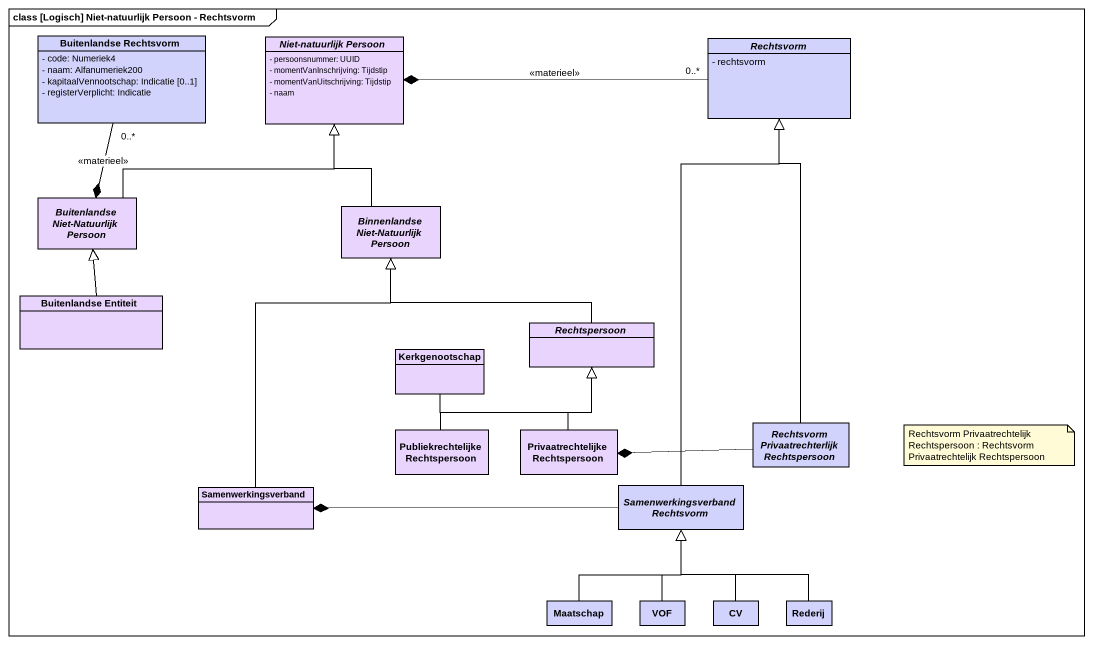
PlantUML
@startuml
mainframe class [Logisch] Niet-natuurlijk Persoon - Rechtsvorm
hide circle
hide empty members
skinparam classAttributeIconSize 0
class "Buitenlandse Rechtsvorm" as Buitenlandse_Rechtsvorm #D2D3FC {
  - code: Numeriek4
  - naam: Alfanumeriek200
  - kapitaalVennootschap: Indicatie [0..1]
  - registerVerplicht: Indicatie
}
abstract class "Niet-natuurlijk Persoon" as Niet_natuurlijk_Persoon #E9D4FE {
  - persoonsnummer: UUID
  - momentVanInschrijving: Tijdstip
  - momentVanUitschrijving: Tijdstip
  - naam
}
abstract class Rechtsvorm #D2D3FC {
  - rechtsvorm
}
abstract class "Buitenlandse Niet-Natuurlijk Persoon" as Buitenlandse_Niet #E9D4FE
abstract class "Binnenlandse Niet-Natuurlijk Persoon" as Binnenlandse_Niet #E9D4FE
class "Buitenlandse Entiteit" as Buitenlandse_Entiteit #E9D4FE
class Kerkgenootschap #E9D4FE
abstract class Rechtspersoon #E9D4FE
class "Publiekrechtelijke Rechtspersoon" as Publiekrechtelijke #E9D4FE
class "Privaatrechtelijke Rechtspersoon" as Privaatrechtelijke #E9D4FE
abstract class "Rechtsvorm Privaatrechterlijk Rechtspersoon" as Rechtsvorm_2 #D2D3FC
class Samenwerkingsverband #E9D4FE
abstract class "Samenwerkingsverband Rechtsvorm" as Samenwerkingsverband_2 #D2D3FC
class Maatschap #D2D3FC
class VOF #D2D3FC
class CV #D2D3FC
class Rederij #D2D3FC
Buitenlandse_Rechtsvorm "0..*" --* Buitenlandse_Niet : <<materieel>>
Rechtsvorm "0..*" -left-* Niet_natuurlijk_Persoon : <<materieel>>
Buitenlandse_Niet -right-|> Niet_natuurlijk_Persoon
Binnenlandse_Niet -up-|> Niet_natuurlijk_Persoon
Buitenlandse_Entiteit -up-|> Buitenlandse_Niet
Kerkgenootschap -right-|> Rechtspersoon
Rechtspersoon -left-|> Binnenlandse_Niet
Publiekrechtelijke -up-|> Rechtspersoon
Privaatrechtelijke -up-|> Rechtspersoon
Rechtsvorm_2 -up-|> Rechtsvorm
Rechtsvorm_2 -left-* Privaatrechtelijke
Samenwerkingsverband -up-|> Binnenlandse_Niet
Samenwerkingsverband_2 -up-|> Rechtsvorm
Samenwerkingsverband_2 -left-* Samenwerkingsverband
Maatschap -up-|> Samenwerkingsverband_2
VOF -up-|> Samenwerkingsverband_2
CV -up-|> Samenwerkingsverband_2
Rederij -up-|> Samenwerkingsverband_2
note as N1
  Rechtsvorm Privaatrechtelijk Rechtspersoon : Rechtsvorm Privaatrechtelijk Rechtspersoon
end note
@enduml
